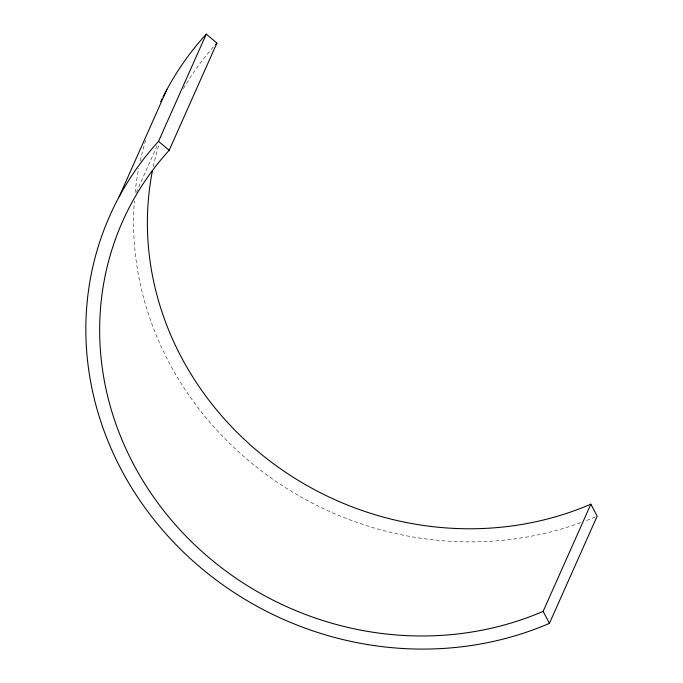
<?xml version="1.0" encoding="UTF-8"?>
<svg xmlns="http://www.w3.org/2000/svg" width="683" height="683" viewBox="0 0 683 683"><rect width="100%" height="100%" fill="white"/><g stroke="black" fill="none" stroke-linecap="round" stroke-linejoin="round"><path stroke-width="0.51" stroke-dasharray="3.42 2.56" d="M136.284 192.538L157.978 143.806M595.235 516.988A322.316 298.206 24 0 1 584.546 521.274M580.593 522.734A322.316 298.206 24 0 1 134.346 201.101M135.114 192.555A322.316 298.206 24 0 1 138.743 168.214M140.263 160.923A322.316 298.206 24 0 1 145.641 140.459M153.282 166.635A308.34 285.281 24 0 1 159.105 144.181M183.394 88.653A308.34 285.281 24 0 1 213.361 47.025"/><path stroke-width="1.02" d="M119.149 196.755L166.874 89.55M549.422 623.374A322.316 298.206 24 0 1 156.151 522.333A322.316 298.206 24 0 1 158.524 141.355L206.257 34.15L216.912 43.055L169.188 150.269A308.34 285.281 24 0 0 166.917 514.726A308.34 285.281 24 0 0 543.13 611.379L549.422 623.374L597.155 516.169L590.863 504.174A308.34 285.281 24 0 1 270.092 461.179A308.34 285.281 24 0 1 152.437 170.759M543.13 611.379L590.863 504.174M158.524 141.355L169.188 150.269M215.487 44.634A308.34 285.281 24 0 1 216.912 43.055M160.65 101.793A322.316 298.206 24 0 1 162.033 98.933M162.981 97.037A322.316 298.206 24 0 1 206.257 34.15"/></g></svg>
